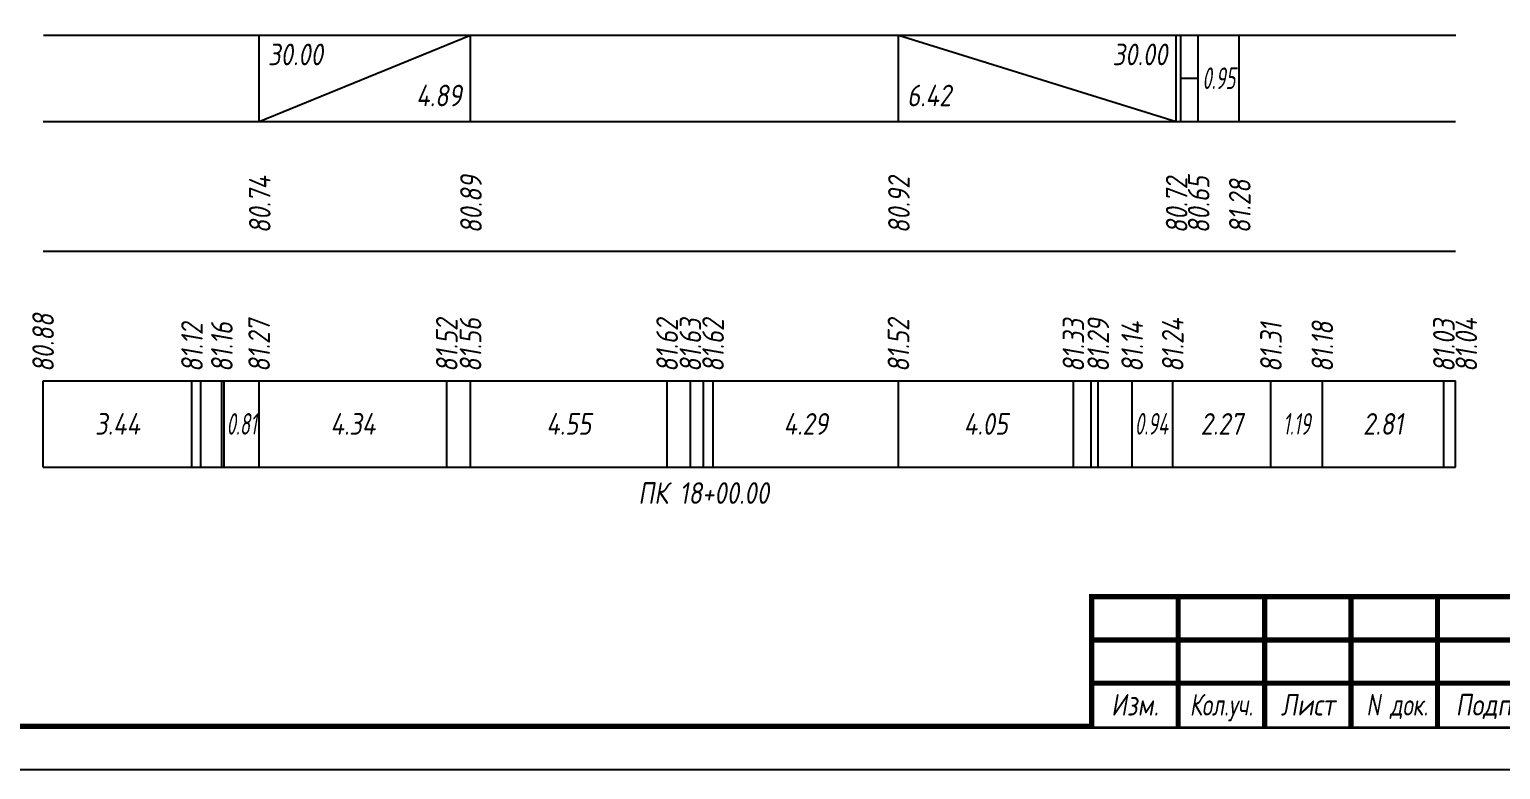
# Model space of a CAD drawing. Extents: x -717 to 1451, y -133302 to 233.
# Drawn here: x 77.1 to 247.2, y -28001.4 to -27915.8 of the extents above; entities that cross this region are included whole.
import ezdxf
from ezdxf.enums import TextEntityAlignment as Align

# ---------------------------------------------------------------- set-up
doc = ezdxf.new("R2010")
doc.units = 0
for name, color, linetype in [('Зарамочное оформление', 7, 'Continuous'), ('Код_510', 7, 'Continuous'), ('Код_516', 1, 'Continuous'), ('Подписи поперечников', 7, 'Continuous'), ('Таблица', 7, 'Continuous')]:
    doc.layers.add(name, color=color, linetype=linetype)
doc.styles.add('М', font='romand.shx', dxfattribs={"width": 0.8, "oblique": 10, "height": 2.5})

# ---------------------------------------------------------------- blocks, each defined once
blk = doc.blocks.new('Штамп')
at = {"linetype": 'Continuous'}
blk.add_wipeout([(199.95, -411.25), (384.95, -411.25), (384.95, -426.25), (199.95, -426.25)], dxfattribs=at).dxf.layer = 'Зарамочное оформление'
at = {"layer": 'Зарамочное оформление', "linetype": 'Continuous', "lineweight": -3, "const_width": 0.6, "flags": 128}
for points in [[(199.95, -426.25), (199.95, -411.25), (384.95, -411.25)], [(209.95, -411.25), (209.95, -426.25)], [(219.95, -411.25), (219.95, -426.25)], [(229.95, -411.25), (229.95, -426.25)], [(239.95, -411.25), (239.95, -426.25)], [(199.95, -416.25), (264.95, -416.25)], [(199.95, -421.25), (264.95, -421.25)]]:
    blk.add_lwpolyline(points, dxfattribs=at)
at = {"layer": 'Зарамочное оформление', "linetype": 'Continuous', "style": 'М', "oblique": 10}
for s, width, p in [('Изм.', 0.8, (204.95, -423.75)), ('Кол.уч.', 0.7, (214.95, -423.75)), ('Лист', 0.8, (224.95, -423.75)), ('N док.', 0.7, (235.28, -423.75)), ('Подпись', 0.8, (247.45, -423.75))]:
    blk.add_text(s, height=2.5, dxfattribs=dict(at, width=width)).set_placement(p, align=Align.MIDDLE_CENTER)
blk = doc.blocks.new('шифр')
blk.add_blockref('Штамп', (0, -27630))

msp = doc.modelspace()

# ---------------------------------------------------------------- linework, layer by layer
at = {"flags": 128}
msp.add_lwpolyline([(-30.054, -28001.421), (389.946, -28001.421), (389.946, -27704.421), (-30.054, -27704.421)], close=True, dxfattribs=at)
at = {"const_width": 0.6, "flags": 128}
msp.add_lwpolyline([(-10.054, -27996.421), (384.946, -27996.421), (384.946, -27709.421), (-10.054, -27709.421)], close=True, dxfattribs=at)
at = {"layer": 'Код_510'}
for p, q in [((78.701, -27966.421), (78.701, -27956.421)), ((95.918, -27966.421), (95.918, -27956.421)), ((96.926, -27966.421), (96.926, -27956.421)), ((99.373, -27966.421), (99.373, -27956.421)), ((99.626, -27966.421), (99.626, -27956.421)), ((103.684, -27966.421), (103.684, -27956.421)), ((125.382, -27966.421), (125.382, -27956.421)), ((128.128, -27966.421), (128.128, -27956.421)), ((150.861, -27966.421), (150.861, -27956.421)), ((153.55, -27966.421), (153.55, -27956.421)), ((155.083, -27966.421), (155.083, -27956.421)), ((156.176, -27966.421), (156.176, -27956.421)), ((177.611, -27966.421), (177.611, -27956.421)), ((197.84, -27966.421), (197.84, -27956.421)), ((199.9, -27966.421), (199.9, -27956.421)), ((200.717, -27966.421), (200.717, -27956.421)), ((204.637, -27966.421), (204.637, -27956.421)), ((209.33, -27966.421), (209.33, -27956.421)), ((220.687, -27966.421), (220.687, -27956.421)), ((226.628, -27966.421), (226.628, -27956.421)), ((240.683, -27966.421), (240.683, -27956.421)), ((242.027, -27966.421), (242.027, -27956.421))]:
    msp.add_line(p, q, dxfattribs=at)
at = {"layer": 'Код_516'}
for p, q in [((103.701, -27926.421), (103.701, -27916.421)), ((103.701, -27926.421), (128.128, -27916.421)), ((128.128, -27926.421), (128.128, -27916.421)), ((177.611, -27926.421), (177.611, -27916.421)), ((177.611, -27916.421), (209.724, -27926.421)), ((209.724, -27926.421), (209.724, -27916.421)), ((210.272, -27926.421), (210.272, -27916.421)), ((212.272, -27926.421), (212.272, -27916.421)), ((217.027, -27926.421), (217.027, -27916.421)), ((210.272, -27921.421), (212.272, -27921.421))]:
    msp.add_line(p, q, dxfattribs=at)
at = {"layer": 'Таблица'}
for p, q in [((78.756, -27916.421), (242.081, -27916.421)), ((78.701, -27926.421), (242.027, -27926.421)), ((78.701, -27941.421), (242.027, -27941.421)), ((78.701, -27956.421), (242.027, -27956.421)), ((78.701, -27966.421), (242.027, -27966.421))]:
    msp.add_line(p, q, dxfattribs=at)

# ---------------------------------------------------------------- texts
at = {"layer": 'Код_510', "style": 'М', "oblique": 10, "width": 0.8}
for s, p in [('80.88', (78.701, -27955.421)), ('81.12', (95.918, -27955.421)), ('81.16', (99.373, -27955.421)), ('81.27', (103.684, -27955.421)), ('81.52', (125.382, -27955.421)), ('81.56', (128.128, -27955.421)), ('81.62', (150.861, -27955.421)), ('81.63', (153.55, -27955.421)), ('81.62', (156.176, -27955.421)), ('81.52', (177.611, -27955.421)), ('81.33', (197.84, -27955.421)), ('81.29', (200.717, -27955.421)), ('81.14', (204.637, -27955.421)), ('81.24', (209.33, -27955.421)), ('81.31', (220.687, -27955.421)), ('81.18', (226.628, -27955.421)), ('81.03', (240.683, -27955.421)), ('81.04', (243.277, -27955.421))]:
    msp.add_text(s, height=2.5, rotation=90, dxfattribs=at).set_placement(p, align=Align.MIDDLE_LEFT)
at = {"layer": 'Код_510', "style": 'М', "oblique": 10}
for s, width, p in [('3.44', 0.8, (87.31, -27961.421)), ('0.81', 0.6, (101.655, -27961.421)), ('4.34', 0.8, (114.533, -27961.421)), ('4.55', 0.8, (139.495, -27961.421)), ('4.29', 0.8, (166.893, -27961.421)), ('4.05', 0.8, (187.726, -27961.421)), ('0.94', 0.6, (206.866, -27961.411)), ('2.27', 0.8, (215.008, -27961.421)), ('1.19', 0.6, (223.657, -27961.421)), ('2.81', 0.8, (233.655, -27961.421))]:
    msp.add_text(s, height=2.5, dxfattribs=dict(at, width=width)).set_placement(p, align=Align.MIDDLE_CENTER)
at = {"layer": 'Код_516', "style": 'М', "oblique": 10, "width": 0.8}
msp.add_text('30.00', height=2.5, dxfattribs=at).set_placement((104.701, -27917.421), align=Align.TOP_LEFT)
msp.add_text('30.00', height=2.5, dxfattribs=at).set_placement((208.724, -27917.421), align=Align.TOP_RIGHT)
at = {"layer": 'Код_516', "style": 'М', "oblique": 10, "width": 0.6}
msp.add_text('0.95', height=2.5, dxfattribs=at).set_placement((214.65, -27921.421), align=Align.MIDDLE_CENTER)
at = {"layer": 'Код_516', "style": 'М', "oblique": 10, "width": 0.8}
msp.add_text('4.89', height=2.5, dxfattribs=at).set_placement((127.128, -27925.421), align=Align.BOTTOM_RIGHT)
msp.add_text('6.42', height=2.5, dxfattribs=at).set_placement((178.611, -27925.421), align=Align.BOTTOM_LEFT)
for s, p in [('80.74', (103.756, -27939.371)), ('80.89', (128.183, -27939.371)), ('80.92', (177.666, -27939.371)), ('80.72', (209.779, -27939.371)), ('80.65', (212.327, -27939.371)), ('81.28', (217.081, -27939.371))]:
    msp.add_text(s, height=2.5, rotation=90, dxfattribs=at).set_placement(p, align=Align.MIDDLE_LEFT)
at = {"layer": 'Подписи поперечников', "style": 'М', "oblique": 10, "width": 0.8}
msp.add_text('ПК 18+00.00', height=2.5, dxfattribs=at).set_placement((155.083, -27971.421), align=Align.BOTTOM_CENTER)

# ---------------------------------------------------------------- next in the draw order: block references
msp.add_blockref('шифр', (0, 59.829))

doc.saveas('drawing.dxf')
